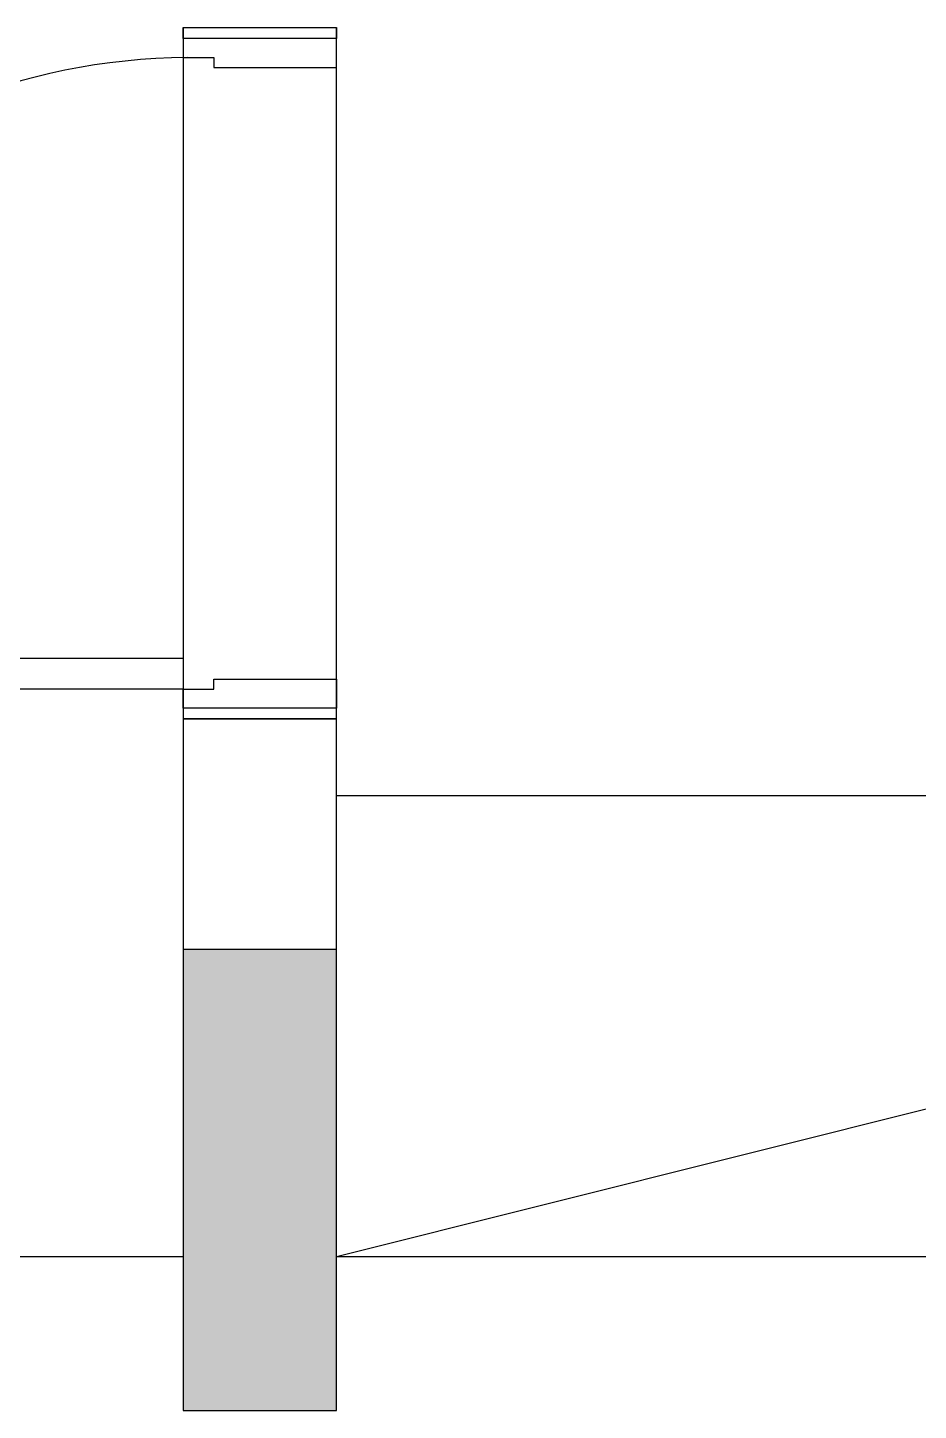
# Model space of a CAD drawing. Header units: metres. Extents: x -658 to -58, y -713 to -118.
# Drawn here: x -221.208 to -220.048, y -207.646 to -205.846 of the extents above; entities that cross this region are included whole.
import ezdxf

# ---------------------------------------------------------------- set-up
doc = ezdxf.new("R2010")
doc.units = ezdxf.units.M
doc.header["$LTSCALE"] = 100
doc.layers.add('plan', color=8, linetype='Continuous')

# ---------------------------------------------------------------- blocks, each defined once
blk = doc.blocks.new('*U114')
for points in [[(79, 916), (79, 100), (39, 100), (39, 916)], [(0, -100), (14, -100), (14, 100), (0, 100)], [(900, -100), (886, -100), (886, 100), (900, 100)]]:
    blk.add_lwpolyline(points, close=True)
at = {"ltscale": 0.25}
for points in [[(900, 100), (0, 100)], [(0, -100), (900, -100)]]:
    blk.add_lwpolyline(points, dxfattribs=at)
at = {"flags": 128}
for points in [[(14, -100), (14, 100), (14, 100), (39, 100), (39, 60), (52, 60), (52, -100)], [(886, -100), (886, 100), (886, 100), (861, 100), (861, 60), (848, 60), (848, -100), (886, -100)]]:
    blk.add_lwpolyline(points, close=True, dxfattribs=at)
at = {"ltscale": 0.25}
blk.add_arc((38.2, 88.8), 822.9, 0.4032, 87.1892, dxfattribs=at)
blk = doc.blocks.new('RWEFRWEFRWE')
h = blk.add_hatch(color=256)
h.dxf.hatch_style = 1
h.paths.add_polyline_path([(-221.0055, -189.7532), (-220.8055, -189.7532), (-220.8055, -189.1532), (-221.0055, -189.1532)])
blk.add_lwpolyline([(-221.0055, -189.7532), (-220.8055, -189.7532), (-220.8055, -189.1532), (-221.0055, -189.1532)], close=True)
blk = doc.blocks.new('A$Cb06f5615')
at = {"layer": 'plan'}
for p, q in [((-32.6035, 4.5095), (-32.8035, 4.5095)), ((-32.8035, 4.5095), (-32.8035, 3.8095)), ((-32.6035, 3.8095), (-32.6035, 4.5095)), ((-30.2035, 4.4095), (-32.6035, 4.4095)), ((-30.2035, 4.4095), (-32.6035, 3.8095)), ((-32.8035, 3.8095), (-33.6035, 3.8095)), ((-30.2035, 3.8095), (-32.6035, 3.8095))]:
    blk.add_line(p, q, dxfattribs=at)
blk.add_blockref('RWEFRWEFRWE', (188.202, 193.3627), dxfattribs=at)
at = {"layer": 'plan', "xscale": 0.001, "yscale": 0.001, "zscale": 0.001, "rotation": 89.99999999999997}
blk.add_blockref('*U114', (-32.7035, 4.5095), dxfattribs=at)

msp = doc.modelspace()

# ---------------------------------------------------------------- block references
at = {"layer": 'plan'}
msp.add_blockref('A$Cb06f5615', (-188.202, -211.2557), dxfattribs=at)

doc.saveas('drawing.dxf')
